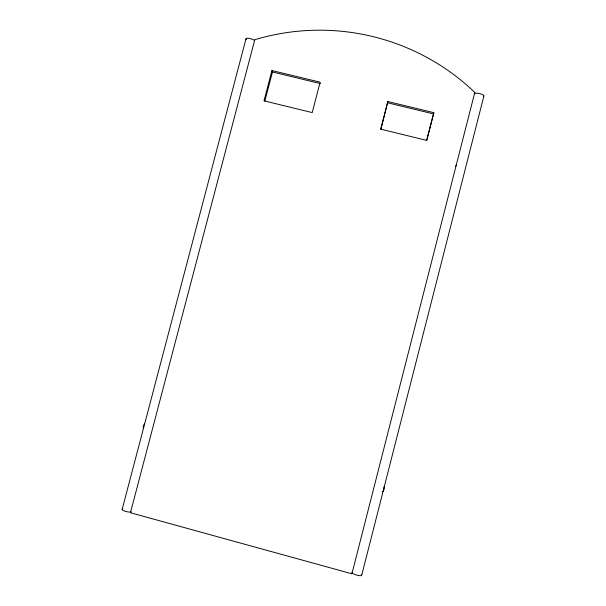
<?xml version="1.0" encoding="UTF-8"?>
<svg xmlns="http://www.w3.org/2000/svg" width="606" height="606" viewBox="0 0 606 606"><rect width="100%" height="100%" fill="white"/><g stroke="black" fill="none" stroke-linecap="round" stroke-linejoin="round"><path stroke-width="0.91" d="M351.919 573.791L474.801 92.423A225.568 224.417 -36.5 0 0 254.793 39.701L130.441 512.737L351.919 573.791L351.995 572.458M380.871 129.389L387.84 101.543L433.843 112.663L426.738 140.387L380.712 129.169L387.84 101.543M361.729 575.139L483.868 96.089M426.624 140.577L433.843 112.663M271.95 70.546L264.011 100.831L312.219 112.587L320.142 82.189L271.95 70.546L272.458 71.993L264.807 101.202M122.132 509.457L246.028 38.686M474.801 92.423L474.203 93.771A4.977 1.439 12.4 0 1 480.285 93.756A4.977 1.439 12.4 0 1 483.535 96.392M455.72 166.165L456.22 165.218M272.458 71.993L320.392 83.575M387.719 102.831L433.472 113.898M131.244 511.972A4.999 1.25 12.2 0 1 124.525 511.063A4.999 1.25 12.2 0 1 122.821 508.964M361.57 574.746A5.06 1.295 16.4 0 1 358.07 575.442A5.06 1.295 16.4 0 1 352.139 572.852M246.362 39.526A4.924 1.386 17.1 0 1 248.346 38.269A4.924 1.386 17.1 0 1 254.467 40.36M383.992 486.83A5.068 4.999 58.6 0 1 382.75 491.708M143.372 428.533A4.962 4.878 -85.1 0 1 144.637 423.738"/></g></svg>
